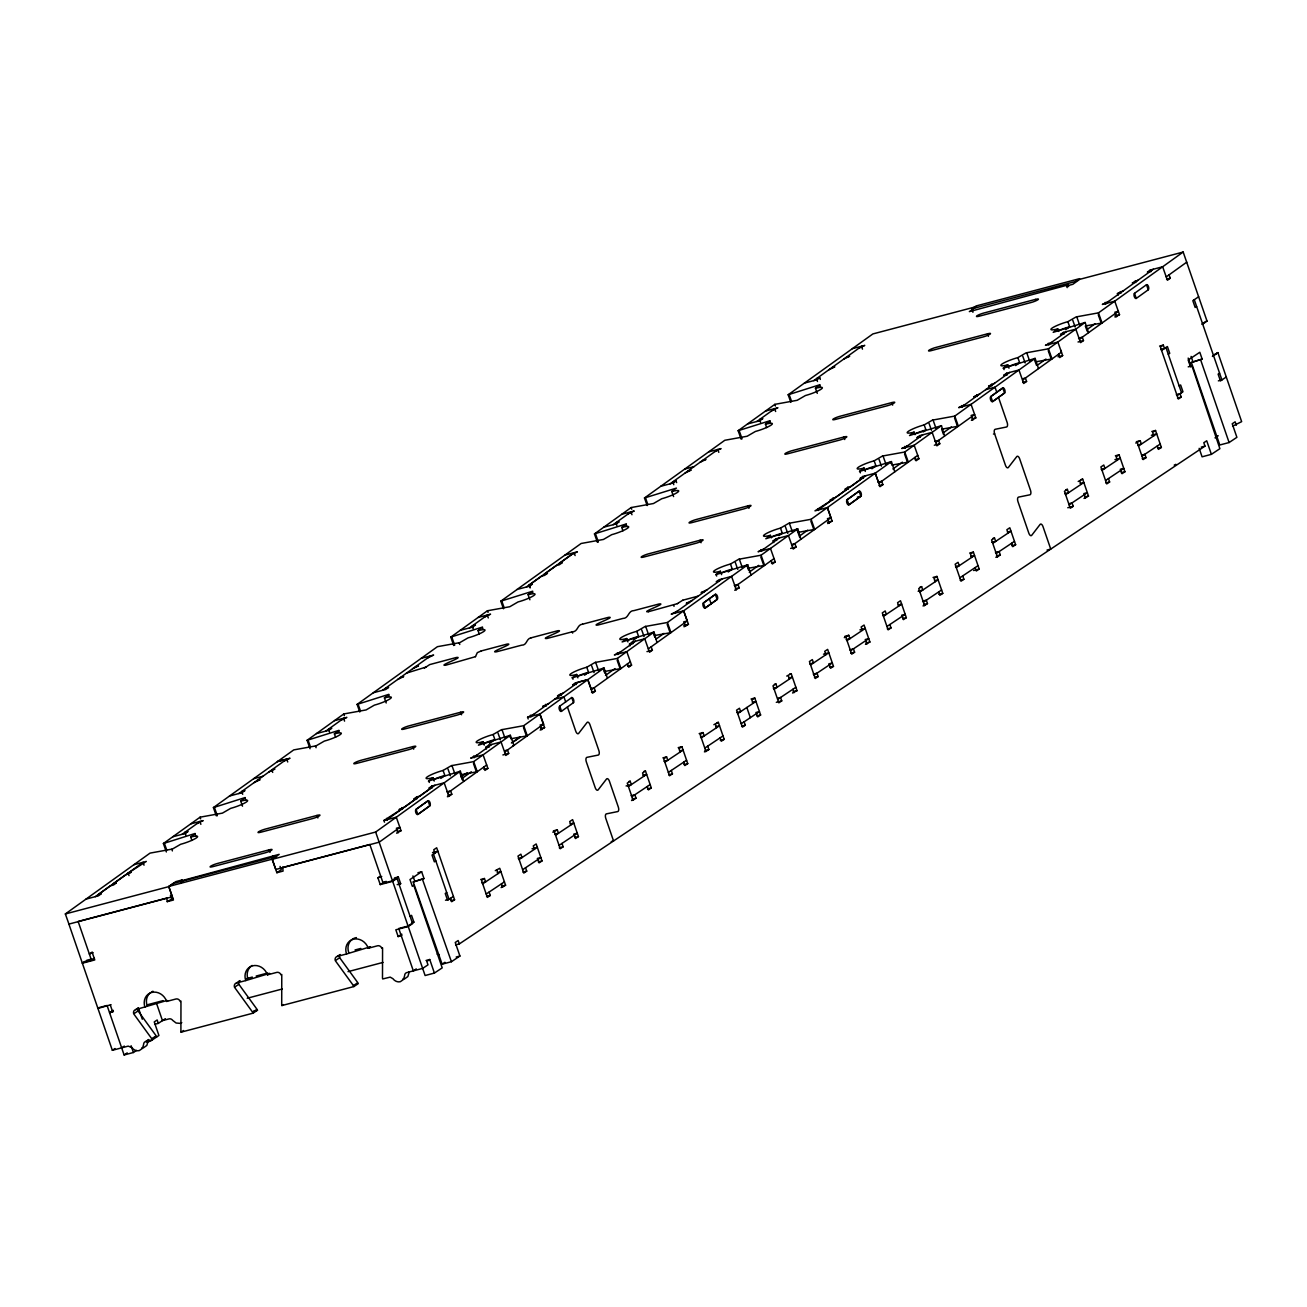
<?xml version="1.0" encoding="UTF-8"?>
<svg xmlns="http://www.w3.org/2000/svg" width="1307" height="1307" viewBox="0 0 1307 1307"><rect width="100%" height="100%" fill="white"/><g stroke="black" fill="none" stroke-linecap="round" stroke-linejoin="round"><path stroke-width="1.5" d="M678.398 602.968L682.809 600.191M531.067 637.832L557.713 630.742C566.732 629.631 538.076 639.58 547.127 638.437L572.221 631.82C578.102 632 577.024 624.485 582.563 624.191M426.098 667.044L406.575 673.089M475.47 656.669L477.316 652.65L481.188 650.951M191.9 840.434L190.708 837.068L195.119 833.474L163.391 843.521L166.365 851.968M242.514 806.19L240.733 801.142L245.144 797.548L213.4 807.595L216.309 815.829M335.589 737.23L334.396 733.864L338.987 730.335L307.08 740.317L310.053 748.748M386.202 702.986L384.421 697.922L388.832 694.344L357.105 704.391L359.784 711.988M479.277 634.026L478.084 630.644L482.512 627.066L450.768 637.113L453.741 645.544M529.89 599.782L528.11 594.718L532.701 591.189L500.793 601.187L503.473 608.768M622.965 530.822L621.773 527.44L626.363 523.911L594.456 533.909L597.43 542.34M766.654 427.601L765.461 424.236L770.052 420.707L738.145 430.706L741.134 439.136M817.283 393.358L815.486 388.31L819.914 384.715L788.17 394.763L790.849 402.36M434.218 781.047L433.025 777.681L428.402 781.096L460.358 771.212L463.707 781.39M577.906 677.843L576.714 674.461L572.107 677.892L604.046 668.008L607.396 678.186M721.595 574.639L720.402 571.257L715.795 574.672L747.735 564.787L751.084 574.982M865.299 471.419L864.107 468.053L859.483 471.468L891.423 461.583L894.772 471.762M1008.988 368.215L1007.795 364.849L1003.172 368.264L1035.111 358.379L1038.461 368.558M424.416 668.089L429.709 664.593L456.339 657.486C465.374 656.375 436.718 666.341 445.769 665.198L475.47 656.669M481.188 650.951L507.018 644.106C516.036 642.962 487.397 652.977 496.448 651.817L521.542 645.201C527.178 645.478 526.182 638.519 531.067 637.832M582.546 624.191L608.392 617.361C617.361 616.267 588.967 626.118 597.822 625.073L622.9 618.44C628.961 618.472 627.932 610.565 633.993 610.598L659.071 603.981C668.106 602.87 639.433 612.836 648.501 611.692M1212.406 356.452L1217.046 352.988A3.594 3.137 56.3 0 1 1217.879 352.629L1241.65 421.638L1232.583 426.196M68.928 924.065L65.35 913.952L150.044 853.112L172.393 849.06L180.644 844.289A12.678 1.96 -19.5 0 0 196.54 837.803A12.678 1.96 -19.5 0 0 190.708 837.068M163.391 843.521L200.069 817.185L222.419 813.134L230.669 808.363A12.678 1.96 -19.5 0 0 246.566 801.877A12.678 1.96 -19.5 0 0 240.733 801.142M213.4 807.595L293.732 749.908L316.082 745.856L324.332 741.085A12.678 1.96 -19.5 0 0 340.228 734.599A12.678 1.96 -19.5 0 0 334.396 733.848M307.08 740.317L343.757 713.965L366.107 709.93L374.357 705.143A12.678 1.96 -19.5 0 0 390.254 698.673A12.678 1.96 -19.5 0 0 384.421 697.922M357.105 704.391L437.42 646.687L459.77 642.652L468.037 637.865A12.678 1.96 -19.5 0 0 483.917 631.395A12.678 1.96 -19.5 0 0 478.084 630.644M450.768 637.113L487.446 610.761L509.795 606.726L518.046 601.939A12.678 1.96 -19.5 0 0 533.942 595.469A12.678 1.96 -19.5 0 0 528.11 594.718M500.793 601.187L517.082 589.49M530.152 587.497L529.27 584.964L532.357 584.147L529.498 586.206L517.049 589.457L581.125 543.483L603.458 539.448L611.725 534.661A12.678 1.96 -19.5 0 0 627.605 528.191A12.678 1.96 -19.5 0 0 621.773 527.44M594.456 533.909L631.134 507.557L653.484 503.522L661.75 498.735A12.678 1.96 -19.5 0 0 677.63 492.265A12.678 1.96 -19.5 0 0 671.798 491.514L673.595 496.578M647.161 505.564L644.482 497.983L724.813 440.279L747.147 436.244L755.413 431.457A12.678 1.96 -19.5 0 0 771.293 424.971A12.678 1.96 -19.5 0 0 765.461 424.236M738.145 430.706L774.839 404.353L797.172 400.301L805.439 395.531A12.678 1.96 -19.5 0 0 821.319 389.045A12.678 1.96 -19.5 0 0 815.486 388.31M788.17 394.763L872.864 333.939L976.296 306.639L969.353 311.621L1068.031 284.926L1068.62 286.609M95.297 896.667L143.182 862.261M129.017 875.608L128.119 873.092L146.319 861.427L133.869 864.728M182.098 834.307L200.069 821.417M238.838 793.561L286.723 759.171L277.411 761.622M325.802 731.103L343.757 718.213M382.673 690.243L430.575 655.853M469.491 627.899L487.446 614.993M529.27 584.964L541.474 576.191L544.578 575.374L547.453 573.316L544.349 574.132L556.325 565.523L559.429 564.706L562.304 562.647L559.2 563.464L571.404 554.691L577.384 551.815L564.951 555.099M613.179 524.695L631.134 511.789M670.066 483.835L717.951 449.428M756.867 421.475L774.822 408.585M813.755 380.631L861.64 346.224M172.802 836.774L185.218 833.49L188.077 831.432L184.973 832.249L185.578 833.931M197.194 823.475L203.173 820.6L190.757 823.867M229.526 796.028L242.105 792.63L244.981 790.555L241.877 791.372M284.027 761.115L290.007 758.223L277.59 761.507M316.49 733.57L328.907 730.286L331.782 728.228L328.678 729.045L329.266 730.727M340.882 720.271L346.861 717.38L334.445 720.663M460.178 630.35L472.595 627.082L475.47 625.007L472.366 625.841L472.954 627.523M484.57 617.067L490.55 614.176L478.133 617.459M628.259 513.847L634.238 510.972L621.822 514.255M676.65 482.626L676.062 480.943L673.187 483.002L660.754 486.286M715.092 451.487L721.072 448.595L708.639 451.895M771.947 410.643L777.926 407.768L765.526 411.035M820.339 379.422L819.75 377.723L816.875 379.798L804.442 383.082M858.781 348.283L864.76 345.391L852.327 348.691M671.798 491.514L676.422 488.099L644.482 497.983M65.35 913.952L168.783 886.636L175.726 881.653L181.934 880.019L182.539 881.702M181.101 882.731L180.497 881.049L181.934 880.019M180.497 881.049L279.159 854.353L272.215 859.336L275.793 869.465L379.226 842.165L399.893 827.331L396.348 828.262M1067.182 287.638L1066.594 285.955L1068.031 284.926M433.025 777.681A12.678 1.96 -19.5 0 1 427.193 776.93A12.678 1.96 -19.5 0 1 443.089 770.444L451.34 765.673L473.689 761.622L510.367 735.286L513.945 745.398L512.998 745.676M484.243 745.121L483.051 741.739L478.427 745.17L510.367 735.286M483.051 741.739A12.678 1.96 -19.5 0 1 477.218 741.004A12.678 1.96 -19.5 0 1 493.115 734.518L501.365 729.747L523.715 725.695L604.046 668.008M576.714 674.461A12.678 1.96 -19.5 0 1 570.881 673.726A12.678 1.96 -19.5 0 1 586.778 667.24L595.044 662.469L617.378 658.418L654.055 632.065L656.931 642.39M627.932 641.917L626.739 638.535L622.116 641.949L654.055 632.065M626.739 638.535A12.678 1.96 -19.5 0 1 620.907 637.783A12.678 1.96 -19.5 0 1 636.803 631.314L645.054 626.527L667.403 622.491L747.735 564.787M720.402 571.257A12.678 1.96 -19.5 0 1 714.57 570.505A12.678 1.96 -19.5 0 1 730.466 564.036L738.733 559.249L761.066 555.214L797.76 528.861L800.864 539.121M771.326 537.863L770.427 535.331L765.804 538.745L797.76 528.861M770.427 535.331A12.678 1.96 -19.5 0 1 764.595 534.579A12.678 1.96 -19.5 0 1 780.491 528.11L788.742 523.323L811.092 519.287L891.423 461.583M864.107 468.053A12.678 1.96 -19.5 0 1 858.274 467.302A12.678 1.96 -19.5 0 1 874.154 460.832L882.421 456.045L904.754 452.01L941.448 425.657L944.553 435.901M915.014 434.659L914.116 432.127L909.509 435.541L941.448 425.657M914.116 432.127A12.678 1.96 -19.5 0 1 908.283 431.375A12.678 1.96 -19.5 0 1 924.18 424.906L932.446 420.119L954.78 416.083L1035.111 358.379M1007.795 364.849A12.678 1.96 -19.5 0 1 1001.963 364.098A12.678 1.96 -19.5 0 1 1017.843 357.628L1026.109 352.841L1048.443 348.806L1085.137 322.453L1088.486 332.632M1058.703 331.439L1057.804 328.907L1053.197 332.337L1085.137 322.453M1057.804 328.907A12.678 1.96 -19.5 0 1 1051.988 328.171A12.678 1.96 -19.5 0 1 1067.868 321.685L1076.135 316.915L1098.468 312.863L1183.178 252.039L1207.047 321.146L1202.669 324.054A3.643 3.186 56.3 0 1 1201.737 324.152M440.851 778.4L444.87 775.508L443.089 770.444M489.537 743.438L494.896 739.582L493.115 734.518M584.539 675.196L588.558 672.304L586.778 667.24M633.225 640.234L638.584 636.378L636.803 631.314M728.228 571.992L732.263 569.1L730.466 564.036M778.923 535.576L782.272 533.158L780.491 528.11M871.916 468.772L875.951 465.88L874.154 460.832M923.281 431.882L925.96 429.954L924.18 424.906M1015.621 365.568L1019.64 362.676L1017.843 357.628M1065.63 329.642L1069.665 326.75L1067.868 321.685M384.503 822.168L383.899 820.486L402.082 808.821L398.978 809.637L404.958 806.762L416.933 798.169L413.829 798.985L416.704 796.911L419.808 796.094L432.013 787.32L428.925 788.154L431.784 786.079L444.2 782.811L460.358 771.212M476.663 755.266L470.683 758.142L483.1 754.874L487.87 768.369L484.995 770.427L483.802 767.046M486.367 748.993L485.779 747.31L488.655 745.251L501.055 741.968L505.825 755.462L508.701 753.404L507.508 750.022L505.188 750.643M528.191 718.964L527.587 717.265L533.566 714.39M548.646 703.558L542.683 706.433L545.787 705.617M563.497 692.89L557.517 695.781L560.621 694.948M630.366 661.783L591.467 689.72L587.889 679.591L575.472 682.875L572.613 684.933L575.717 684.116M620.351 652.046L614.372 654.938L626.788 651.654L631.559 665.149L628.683 667.223L627.491 663.842M630.056 645.789L629.468 644.106L632.343 642.031L644.743 638.764L649.514 652.258L652.389 650.183L651.196 646.818M764.04 548.842L758.076 551.734L770.477 548.45L775.247 561.945L772.372 564.003L771.179 560.638M773.744 542.585L773.156 540.886L776.031 538.827L788.448 535.56L793.202 549.054L796.077 546.98L794.885 543.614L792.565 544.218M917.743 455.359L878.843 483.312L875.265 473.183L862.865 476.467L859.99 478.525L863.094 477.708L850.873 486.482L847.769 487.299L844.894 489.357L847.998 488.54L836.039 497.134L830.059 500.026L833.163 499.209L814.964 510.857L827.38 507.573L830.958 517.703L792.026 545.673M907.728 445.638L901.765 448.513L914.165 445.246L918.935 458.741L916.076 460.799L914.884 457.434M934.864 441.39L938.589 440.41L939.782 443.776L936.907 445.834L932.136 432.339L919.72 435.623L916.844 437.682L919.948 436.865M964.631 404.762L958.668 407.653L971.068 404.369L975.823 417.881L971.395 420.364M979.727 393.93L973.748 396.822L976.852 395.988M994.562 383.261L988.598 386.153L991.703 385.336M1018.97 369.979L1006.553 373.247L1003.678 375.321L1006.782 374.505M1051.432 342.434L1045.453 345.309L1057.869 342.042L1062.64 355.537L1059.765 357.595L1058.572 354.213M1078.553 338.17L1082.278 337.19L1083.47 340.572L1080.595 342.63L1075.824 329.135L1063.408 332.419L1060.532 334.478L1063.637 333.661M1108.32 301.558L1102.356 304.449L1114.757 301.165L1119.511 314.677L1115.083 317.144M1118.04 295.3L1117.436 293.601L1123.416 290.726M1138.266 280.057L1132.287 282.949L1135.391 282.132M1169.079 274.846L1170.271 278.211L1167.412 280.27L1162.658 266.775L1150.242 270.043L1147.366 272.117L1150.47 271.284M386.986 819.685L434.872 785.278M473.788 757.325L491.742 744.435M530.528 716.579L578.413 682.172L587.725 679.722L592.496 693.216L595.371 691.158L594.179 687.776L591.842 688.397M617.476 654.121L635.431 641.214M674.363 613.261L722.248 578.87M761.164 550.917L779.135 538.01M904.869 447.697L922.824 434.806M961.74 406.853L1009.641 372.446M1048.557 344.493L1066.512 331.602M1105.428 303.632L1153.329 269.242M272.215 859.336L375.648 832.036L444.184 782.828L448.938 796.322L447.386 796.731M1134.492 293.34L1146.484 284.73A2.712 1.258 75.2 0 1 1148.445 286.494A2.712 1.258 75.2 0 1 1148.249 289.795L1136.289 298.404A2.712 1.258 75.2 0 1 1134.313 296.64A2.712 1.258 75.2 0 1 1134.492 293.34L1136.306 298.388M461.861 778.58L471.337 771.784M511.413 742.997L519.663 737.066M605.484 675.425L615.009 668.58M656.114 639.058L664.005 633.389M749.238 572.172L758.713 565.359M799.802 535.854L807.693 530.185M892.926 468.968L902.402 462.155M943.491 432.65L951.382 426.981M1037.644 365.012L1045.943 359.066M1087.179 329.446L1095.086 323.76M447.778 792.924L486.678 764.987M504.633 752.08L543.581 724.111L540.003 713.998L527.587 717.265M648.321 648.876L687.188 620.972L683.61 610.843M735.089 586.565L774.054 558.579M860.888 496.203L848.913 504.796A2.712 1.258 75.2 0 1 846.92 503.064A2.712 1.258 75.2 0 1 847.116 499.748L859.107 491.138A2.712 1.258 75.2 0 1 861.052 492.919A2.712 1.258 75.2 0 1 860.872 496.219L848.897 504.812L847.132 499.748L859.091 491.171L860.888 496.203L857.343 497.134M935.714 442.469L974.646 414.499L971.101 415.43M1022.548 380.092L1061.447 352.155L1060.729 350.129M1079.402 339.265L1118.335 311.295L1114.789 312.226M1166.236 276.888L1186.756 262.152M540.183 730.09L544.594 727.607L539.824 714.112M526.362 586.99L574.263 552.649M818.035 510.008L865.937 475.65M1023.071 378.654L1025.391 378.05L1026.583 381.415L1023.708 383.49L1018.937 369.995M827.707 523.568L832.134 521.101L827.347 507.557M878.206 482.185L881.702 481.254L882.895 484.636L880.019 486.694L875.249 473.199M684.018 626.772L688.446 624.305L683.675 610.81L671.21 614.127L677.173 611.235M734.779 590.307L739.207 587.84L738.014 584.458L734.289 585.454M396.625 833.196L401.053 830.713L396.282 817.218L383.899 820.486M448.938 796.322L451.814 794.248L450.621 790.882L446.912 791.862M678.202 603.148L677.287 603.703M971.771 308.877L976.149 305.952L1079.582 278.652L1075.22 281.577L971.771 308.877L972.947 312.275M168.766 886.456L173.128 883.532L276.561 856.232L272.199 859.156L168.766 886.456L173.439 900.017L167.231 901.65L166.79 897.778M167.231 901.65L173.145 898.317M92.258 952.035L89.333 953.979L93.173 952.672M148.671 1039.539L145.763 1041.499A3.627 3.169 56.3 0 0 143.607 1044.522L142.447 1048.377L139.31 1050.583A7.238 6.339 56.3 0 1 131.909 1047.61L128.2 1046.123L112.353 1050.305L82.357 963.21L85.559 961.07M168.783 886.636L172.361 896.765L68.895 924.098L82.194 962.72L91.506 960.269L94.414 958.325M272.199 859.156L276.872 872.717L283.08 871.083L282.639 867.194M276.872 872.717L281.234 869.792L280.074 866.41M99.022 1007.697L97.927 1008.432L111.062 1004.675M460.963 776.848L467.154 772.715M512.507 742.441L520.251 737.262M113.219 1010.327L109.576 1012.762L113.399 1011.455M1198.65 296.754L1192.834 300.675L1195.153 307.455L1196.624 306.475M145.763 1041.499L152.298 1039.768A3.627 3.169 56.3 0 0 151.841 1038.836L133.706 1013.84A3.627 3.169 56.3 0 1 135.634 1009.641L138.068 1008.024M134.425 1013.366L138.068 1010.932A3.627 3.169 56.3 0 1 138.15 1008.285M135.634 1009.641L167.051 1000.459M144.946 1007.174A12.678 11.093 56.3 0 1 151.726 992.438A12.678 11.093 56.3 0 1 166.675 1001.44L167.753 1000.721M239.295 981.116A3.627 3.169 56.3 0 0 238.871 984.318L257.005 1009.298A3.627 3.169 56.3 0 1 257.463 1010.246L253.101 1013.154L181.101 1032.154A3.627 3.169 56.3 0 1 180.905 1031.158L180.97 1001.08M1160.763 349.475L1164.488 348.495L1163.312 345.097L1160.404 347.041L1178.31 399.043L1181.218 397.099L1180.058 393.701L1176.333 394.681M112.353 1050.305L115.016 1048.524M1161.564 350.439L1167.396 346.551L1169.732 353.331L1168.278 354.295M1202.832 323.417L1206.116 321.228A3.643 3.186 56.3 0 0 1207.047 321.146M97.764 1007.942L107.076 1005.475L121.665 1047.855L124.328 1046.074M154.618 1024.345L158.327 1023.365L165.385 1018.676M401.984 935.273L398.161 936.58L395.825 929.8L408.225 926.532L412.604 923.608L397.034 878.402L392.672 881.31L380.255 884.594L377.919 877.814L380.353 876.196M381.742 876.507L377.919 877.814M121.78 1048.181L124.116 1054.961L127.22 1052.887M380.255 884.594L384.617 881.67M281.904 867.685L369.832 844.485L383.18 883.287L386.104 881.326M151.841 1038.836L155.484 1036.402M253.101 1013.154A3.627 3.169 56.3 0 0 252.627 1012.222L234.492 987.242A3.627 3.169 56.3 0 1 236.436 983.027L240.08 980.593M124.116 1054.961L133.412 1052.511L136.532 1050.436M383.18 883.287L392.492 880.82L398.325 876.932L400.661 883.712L399.207 884.692M235.227 986.752L238.871 984.318M245.749 980.577L269.65 973.388L267.461 974.842A12.678 11.093 56.3 0 0 252.512 965.84A12.678 11.093 56.3 0 0 245.749 980.577L236.436 983.027M435.803 860.872L434.349 861.836L432.013 855.056L437.845 851.167L432.519 852.572M181.101 1032.154L183.535 1030.537M455.604 944.912L459.329 943.915L458.153 940.534L455.244 942.478L459.917 956.038L451.421 961.723L442.109 964.174L413.224 881.964L423.991 878.549L421.655 871.753L410.006 879.546L412.342 886.326L413.796 885.345L442.207 967.866L434.414 973.062L425.102 975.528L392.672 881.31M413.224 881.964L423.991 878.549M1236.308 425.216L1235.131 421.818L1232.223 423.762L1236.896 437.322L1229.103 442.534L1219.79 444.984L1191.38 362.48L1202.146 359.049L1199.81 352.269L1188.161 360.046L1190.481 366.826L1191.951 365.862L1219.888 448.677L1211.393 454.346L1202.081 456.813L1199.156 448.334M1191.38 362.48L1202.146 359.049M340.098 954.518A3.627 3.169 56.3 0 0 339.673 957.721L357.808 982.701A3.627 3.169 56.3 0 1 358.265 983.632L353.887 986.556L281.904 1005.557A3.627 3.169 56.3 0 1 281.708 1004.56L281.773 974.467M1215.951 353.723L1212.667 355.912A3.594 3.137 56.3 0 1 1213.517 355.537L1217.879 352.612M1179.175 385.941L1180.629 384.977L1182.966 391.757L1177.133 395.645M252.627 1012.222L256.27 1009.788M353.887 986.556A3.627 3.169 56.3 0 0 353.429 985.625L335.295 960.645A3.627 3.169 56.3 0 1 337.222 956.43L339.412 954.976M336.03 960.155L339.673 957.721M346.535 953.979L370.453 946.774L368.264 948.245A12.678 11.093 56.3 0 0 353.315 939.243A12.678 11.093 56.3 0 0 346.535 953.979L337.222 956.43M1219.578 373.165L1218.124 374.145L1220.46 380.925L1226.276 377.004M410.104 916.338L411.558 915.357L413.894 922.138L408.062 926.042L398.749 928.493L413.339 970.872L416.263 968.912M446.7 892.518L445.246 893.498L447.582 900.278L453.415 896.39M281.904 1005.557L283.358 1004.577M481.891 882.879L485.616 881.898L484.44 878.5L481.531 880.444L487.364 897.403L490.288 895.458L489.112 892.06M495.288 870.642L499.748 868.289L505.58 885.231L501.12 887.6M552.845 832.216L557.305 829.847L558.481 833.245L554.756 834.225M626.102 785.981L631.346 784.608L630.17 781.21L627.262 783.154L633.094 800.113L631.542 800.521M647.226 786.504L648.403 789.902L651.311 787.941L645.478 770.999L642.554 772.943L643.73 776.325M664.054 761.262L667.779 760.282L666.603 756.884L663.695 758.828L669.527 775.786L672.452 773.842L671.275 770.444M683.659 762.177L684.835 765.575L687.743 763.631L681.911 746.673L678.987 748.617L680.163 752.015M700.487 736.936L704.212 735.955L703.035 732.573L700.127 734.518L705.96 751.46L704.408 751.868M713.867 724.699L718.344 722.346L724.176 739.305L721.268 741.249L720.092 737.867M756.524 713.54L757.701 716.922L760.609 714.978L754.776 698.02L751.852 699.98L753.028 703.362M773.352 688.299L777.077 687.319L775.901 683.92L772.992 685.865L778.825 702.823L781.749 700.879L780.573 697.481L778.253 698.101M786.732 676.062L791.209 673.709L797.041 690.668L792.581 693.02M844.306 637.636L848.766 635.284L849.942 638.666L846.217 639.646M918.151 591.254L922.807 590.029L921.631 586.631L918.723 588.575L924.555 605.533L923.003 605.942M938.687 591.924L939.864 595.322L942.772 593.378L936.939 576.42L934.015 578.364L935.191 581.746M975.12 567.597L976.296 570.996L979.204 569.051L973.372 552.093L970.447 554.037L971.624 557.436M991.948 542.356L995.673 541.376L994.496 537.994L991.588 539.938L997.421 556.88L995.869 557.305M1064.813 493.719L1068.522 492.739L1067.362 489.341L1064.453 491.285L1070.286 508.243L1073.194 506.299L1072.034 502.901L1069.698 503.522M1078.193 481.482L1082.67 479.13L1088.502 496.088L1084.042 498.441M1120.851 470.308L1122.027 473.706L1124.935 471.762L1119.102 454.803L1116.178 456.747L1117.354 460.146M1135.767 443.057L1140.227 440.704L1141.387 444.086L1137.678 445.066M1157.283 445.997L1158.443 449.379L1161.368 447.435L1155.535 430.477L1152.611 432.421L1153.787 435.819M398.161 936.58L401.804 934.162M434.414 973.062L429.742 959.501L426.834 961.446L427.993 964.844L422.651 968.405L406.804 972.588A3.627 3.169 56.3 0 0 404.647 975.626L403.487 979.482L400.35 981.688A7.238 6.339 56.3 0 1 392.95 978.714L390.189 977.13L382.706 978.959A3.627 3.169 56.3 0 1 382.494 977.946L382.575 947.869M434.937 853.112L433.761 849.73L436.685 847.786L454.575 899.771L451.667 901.716L450.49 898.334M482.691 883.842L500.908 871.671L497.363 872.619M519.124 859.516L537.34 847.344L532.031 848.749M555.557 835.189L573.773 823.034L570.228 823.965M628.422 786.553L646.638 774.381L643.093 775.329M664.855 762.226L683.071 750.071L679.526 751.002M701.287 737.9L719.504 725.744L715.958 726.676M737.72 713.573L755.936 701.418L752.391 702.349M774.152 689.263L792.369 677.091L788.824 678.039M810.585 664.936L828.801 652.781L823.492 654.186M847.018 640.61L865.234 628.455L859.924 629.86M883.45 616.283L901.667 604.128L898.121 605.059M919.883 591.973L938.099 579.802L934.554 580.749M956.316 567.646L974.532 555.491L970.987 556.423M992.748 543.32L1010.964 531.165L1007.419 532.096M1065.613 494.683L1083.83 482.512L1080.285 483.459M1102.046 470.357L1120.262 458.202L1114.936 459.607M1138.479 446.03L1156.695 433.875L1151.369 435.28M486.204 894.004L504.42 881.849M522.637 869.694L540.853 857.523L537.308 858.454M559.069 845.368L577.286 833.196L573.74 834.144M631.935 796.715L650.151 784.559M668.367 772.404L686.583 760.233M704.8 748.078L723.016 735.906M741.232 723.751L759.449 711.596L755.903 712.527M777.665 699.425L795.881 687.27M814.098 675.115L832.314 662.943L828.769 663.891M850.53 650.788L868.747 638.617L865.201 639.564M886.963 626.461L905.179 614.306L901.634 615.238M923.396 602.135L941.612 589.98M959.828 577.825L978.044 565.653M996.261 553.498L1014.477 541.343M1069.11 504.845L1087.326 492.69L1083.781 493.621M1105.542 480.535L1123.759 468.363L1120.213 469.311M1141.975 456.208L1160.191 444.053M353.429 985.625L357.072 983.191M525.545 867.734L526.721 871.132L523.797 873.076L517.964 856.118L520.872 854.174L522.048 857.572L518.324 858.552M534.432 849.305L533.272 845.907L536.18 843.963L542.013 860.921L539.105 862.865L537.929 859.467M561.977 843.423L563.154 846.805L560.229 848.749L554.397 831.807M570.865 824.978L569.689 821.58L572.613 819.636L578.446 836.594L575.537 838.539L574.361 835.157M633.094 800.113L636.019 798.169L634.843 794.77L631.118 795.751M705.96 751.46L708.884 749.515L707.708 746.134M744.14 721.807L745.317 725.205L742.392 727.149L736.56 710.191L739.468 708.247L740.644 711.629L736.919 712.609M813.281 674.151L817.006 673.17L818.166 676.552L815.258 678.496L809.425 661.538L812.333 659.594L813.509 662.992L809.785 663.972M825.893 654.725L824.717 651.327L827.641 649.383L833.474 666.341L830.566 668.285L829.39 664.887M849.713 649.824L853.438 648.844L854.598 652.226L851.69 654.17L845.858 637.228M865.446 644.367L869.907 642.015L864.074 625.056L861.15 627.001L862.326 630.399M889.871 624.517L891.031 627.915L888.123 629.86L882.29 612.901L885.198 610.957L886.375 614.339L882.65 615.336M898.759 606.072L897.582 602.69L900.507 600.746L906.339 617.688L903.431 619.632L902.255 616.25M924.555 605.533L927.464 603.589L926.304 600.191L922.579 601.171M962.736 575.881L963.896 579.262L960.988 581.207L955.156 564.248L958.064 562.304L959.24 565.702L955.515 566.683M997.421 556.88L1000.329 554.936L999.169 551.554L995.444 552.534M1008.056 533.109L1006.88 529.711L1009.805 527.767L1015.637 544.725L1012.729 546.669L1011.553 543.287M1108.467 478.591L1109.627 481.973L1106.719 483.917L1100.886 466.958L1103.794 465.014L1104.954 468.412L1101.246 469.393M1142.563 454.869L1144.899 454.264L1146.059 457.646L1143.151 459.59L1137.319 442.648M459.329 943.915L1204.972 446.128L1203.812 442.73L1206.72 440.786L1211.393 454.346M442.109 964.174L444.935 962.279M677.287 603.703L648.484 611.692M1174.192 465.112L1175.875 464.328M682.793 600.207L698.265 596.09M1183.178 252.039L1079.745 279.339L1072.802 284.322L1066.594 285.955M846.577 357.056L849.681 356.223L843.701 359.115M831.726 367.708L834.83 366.891L828.85 369.783M1166.563 279.192L1170.271 278.211M1117.436 293.601L1120.54 292.784M819.75 377.723L816.646 378.54L817.463 381.481M987.553 333.808L935.828 347.45A5.44 0.833 -19.5 0 0 929.016 350.227A5.44 0.833 -19.5 0 0 931.515 350.554L983.24 336.896A5.44 0.833 -19.5 0 0 990.053 334.118A5.44 0.833 -19.5 0 0 987.553 333.808L988.435 336.324M1114.855 315.902L1119.511 314.677M747.555 423.942L759.971 420.658L762.847 418.599L759.743 419.416L760.56 422.357M1078.03 341.993L1083.47 340.572M1057.984 356.762L1062.64 355.537M891.75 402.605L840.025 416.263A5.44 0.833 -19.5 0 0 833.229 419.041A5.44 0.833 -19.5 0 0 835.728 419.351L887.437 405.709A5.44 0.833 -19.5 0 0 894.249 402.932A5.44 0.833 -19.5 0 0 891.75 402.605L892.648 405.137M702.888 460.26L705.992 459.443L700.013 462.319M684.705 469.099L694.001 466.632M985.69 389.649L995.003 387.182L996.751 392.28M1159.587 346.077L1163.312 345.097M688.037 470.912L691.142 470.095L685.162 472.987M1022.711 382.445L1026.583 381.415M676.062 480.943L672.958 481.76L673.775 484.685M843.865 437.012L792.14 450.654A5.44 0.833 -19.5 0 0 785.327 453.431A5.44 0.833 -19.5 0 0 787.827 453.758L839.551 440.1A5.44 0.833 -19.5 0 0 846.364 437.322A5.44 0.833 -19.5 0 0 843.865 437.012L844.747 439.544M972.098 418.877L975.823 417.881M1188.226 366.842L1191.951 365.862M603.867 527.146L616.283 523.878L619.159 521.803L616.054 522.62L616.871 525.561M934.342 445.213L939.782 443.776M993.451 434.071L994.611 433.777A3.627 1.683 75.2 0 1 995.15 429.3L1006.602 426.981A3.627 1.683 75.2 0 0 1007.158 422.504L998.499 397.361M915.063 459.77L918.935 458.741M1218.353 380.86L1221.914 379.929L1194.271 299.679M748.061 505.825L696.337 519.467A5.44 0.833 -19.5 0 0 689.524 522.245A5.44 0.833 -19.5 0 0 692.024 522.571L743.748 508.913A5.44 0.833 -19.5 0 0 750.561 506.136A5.44 0.833 -19.5 0 0 748.061 505.825L748.96 508.341M1177.493 398.08L1181.218 397.099M879.023 485.649L882.895 484.636M700.16 540.216L648.452 553.858A5.44 0.833 -19.5 0 0 641.639 556.635A5.44 0.833 -19.5 0 0 644.139 556.962L695.863 543.304A5.44 0.833 -19.5 0 0 702.66 540.526A5.44 0.833 -19.5 0 0 700.16 540.216L701.058 542.748M1151.81 431.473L1155.535 430.477M827.413 518.634L830.958 517.703M827.478 522.326L832.134 521.101M1136.355 441.717L1140.227 440.704M773.156 540.886L776.26 540.069M1115.377 455.784L1119.102 454.803M1157.643 448.415L1161.368 447.435M790.653 548.417L796.077 546.98M1142.187 458.675L1146.059 457.646M1201.247 447.108L1204.972 446.128M1081.118 479.538L1082.67 479.13M771.375 562.974L775.247 561.945M1121.21 472.742L1124.935 471.762M421.213 658.336L433.63 655.068L427.65 657.944M719.34 580.962L716.236 581.778L719.111 579.72L731.561 576.403L736.331 589.898M1065.809 489.749L1067.362 489.341M1105.902 482.953L1109.627 481.973M415.43 666.717L418.534 665.9L412.571 668.776M707.12 589.735L701.14 592.61L704.244 591.793M735.318 588.869L739.207 587.84M400.579 677.385L403.683 676.569L397.704 679.46M692.269 600.403L686.289 603.279L689.393 602.462M1084.63 497.101L1088.502 496.088M1067.77 507.737L1073.194 506.299M385.5 688.217L388.604 687.4L385.728 689.475L373.312 692.743M992.944 538.402L994.496 537.994M683.643 621.903L687.188 620.972M683.79 625.53L688.446 624.305M969.647 553.073L973.372 552.093M629.468 644.106L632.572 643.289M1011.912 545.705L1015.637 544.725M996.457 555.965L1000.329 554.936M646.965 651.621L652.389 650.183M933.051 577.433L936.939 576.42M1047.021 550.067L1050.746 549.087L1042.986 526.574A3.627 1.683 75.2 0 0 1040.143 524.368L1031.68 535.364A3.627 1.683 75.2 0 1 1028.821 533.142L1017.957 501.594A3.627 1.683 75.2 0 1 1018.512 497.117L1029.965 494.798A3.627 1.683 75.2 0 0 1030.504 490.321L1019.64 458.757A3.627 1.683 75.2 0 0 1016.797 456.551L1008.318 467.53A3.627 1.683 75.2 0 1 1005.475 465.325L994.611 433.777M973.617 570.522L979.204 569.051M920.079 587.039L921.631 586.631M627.687 666.178L631.559 665.149M960.171 580.243L963.896 579.262M460.685 712.233L408.96 725.875A5.44 0.833 -19.5 0 0 402.148 728.653A5.44 0.833 -19.5 0 0 404.647 728.979L456.372 715.321A5.44 0.833 -19.5 0 0 463.184 712.544A5.44 0.833 -19.5 0 0 460.685 712.233L461.567 714.766M938.9 594.391L942.772 593.378M268.948 771.947L274.911 769.055L271.807 769.872L272.706 772.404M253.623 778.711L262.936 776.26M554.609 699.278L563.921 696.811L565.67 701.908M591.483 692.171L595.371 691.158M256.973 780.54L260.077 779.724L254.097 782.599M923.592 604.618L927.464 603.589M412.783 746.624L361.075 760.282A5.44 0.833 -19.5 0 0 354.262 763.059A5.44 0.833 -19.5 0 0 356.762 763.37L408.47 749.728A5.44 0.833 -19.5 0 0 415.283 746.951A5.44 0.833 -19.5 0 0 412.783 746.624L413.682 749.156M902.614 618.668L906.339 617.688M844.894 636.297L848.766 635.284M887.322 628.896L891.031 627.915M540.036 725.058L543.581 724.111M540.886 728.587L544.594 727.607M866.035 643.044L869.907 642.015M485.779 747.31L488.883 746.493M850.726 653.255L854.598 652.226M789.657 674.118L791.209 673.709M829.749 667.322L833.474 666.341M502.885 754.94L508.701 753.404M774.348 684.329L775.901 683.92M814.457 677.532L818.166 676.552M483.998 769.382L487.87 768.369M751.051 699.016L754.776 698.02M316.98 815.437L265.272 829.095A5.44 0.833 -19.5 0 0 258.459 831.873A5.44 0.833 -19.5 0 0 260.959 832.183L312.683 818.541A5.44 0.833 -19.5 0 0 319.48 815.764A5.44 0.833 -19.5 0 0 316.98 815.437L317.879 817.97M793.169 691.681L797.041 690.668M128.119 873.092L131.223 872.259L125.243 875.151L113.284 883.744L116.388 882.928L113.513 884.986L110.409 885.819L98.188 894.592L101.293 893.759L98.417 895.834L85.984 899.118M776.309 702.316L781.749 700.879M716.791 722.755L718.344 722.346M447.942 795.277L451.814 794.248M756.884 715.958L760.609 714.978M699.163 733.586L703.035 732.573M269.095 849.844L217.387 863.486A5.44 0.833 -19.5 0 0 210.574 866.263A5.44 0.833 -19.5 0 0 213.074 866.59L264.782 852.932A5.44 0.833 -19.5 0 0 271.595 850.154A5.44 0.833 -19.5 0 0 269.095 849.844L269.994 852.36M741.592 726.186L745.317 725.205M678.186 747.653L681.911 746.673M720.304 740.334L724.176 739.305M662.878 757.864L666.603 756.884M397.181 831.742L401.053 830.713M704.996 750.545L708.884 749.515M643.926 771.408L645.478 770.999M166.054 898.268L78.142 921.468L91.506 960.269M684.018 764.611L687.743 763.631M628.618 781.619L630.17 781.21M668.727 774.822L672.452 773.842M647.439 788.971L651.311 787.941M632.131 799.181L636.019 798.169M553.433 830.876L557.305 829.847M394.453 877.961L398.325 876.932M86.736 960.302L92.045 958.897M393.489 879.333L397.034 878.402M417.93 872.749L421.655 871.753M82.357 963.21L94.774 959.942L92.438 953.162M574.721 837.575L578.446 836.594M397.165 884.627L400.661 883.712M559.265 847.835L563.154 846.805M611.235 841.577L613.555 840.956L605.778 818.362A3.627 1.683 75.2 0 1 606.317 813.885L617.77 811.565A3.627 1.683 75.2 0 0 618.325 807.089L609.405 781.178A3.627 1.683 75.2 0 0 606.562 778.972L598.083 789.951A3.627 1.683 75.2 0 1 595.24 787.745L586.32 761.834A3.627 1.683 75.2 0 1 586.859 757.357L598.312 755.054A3.627 1.683 75.2 0 0 598.867 750.561L589.947 724.666A3.627 1.683 75.2 0 0 587.088 722.461L578.625 733.439A3.627 1.683 75.2 0 1 575.766 731.234L567.434 706.989M538.288 861.901L542.013 860.921M480.715 879.48L484.44 878.5M522.996 872.112L526.721 871.132M445.491 900.229L449.036 899.298L433.467 854.092M501.708 886.26L505.58 885.231M450.85 900.752L454.575 899.771M486.563 896.439L490.288 895.458M412.342 922.546L413.894 922.138M147.691 1004.691L163.065 1000.639M246.566 978.6L252.333 977.081M256.172 976.051L267.706 973.012M355.047 949.96L360.814 948.441M166.675 1001.44L175.971 998.989A3.627 3.169 56.3 0 1 180.252 1001.57M267.461 974.842L276.774 972.392A3.627 3.169 56.3 0 1 281.038 974.957M368.264 948.245L377.576 945.778A3.627 3.169 56.3 0 1 381.84 948.359M247.203 998.254L282.23 989.007M348.005 971.656L383.033 962.409M426.017 960.482L429.742 959.501M456.192 957.018L459.917 956.038M153.393 1037.709L156.677 1036.843A3.627 3.169 56.3 0 0 156.203 1035.912L138.068 1010.932M253.574 1011.275L257.463 1010.246M146.694 1042.136L150.419 1041.156L158.915 1035.487L154.259 1021.927L157.167 1019.983L158.327 1023.365M1085.529 325.949L1102.046 322.992L1098.468 312.863M1035.503 361.876L1052.021 358.919L1048.443 348.806M941.841 429.153L958.358 426.196L954.78 416.083M891.815 465.08L908.332 462.123L904.754 452.01M798.152 532.357L814.669 529.4L811.092 519.287M748.127 568.284L764.644 565.327L761.066 555.214M654.464 635.561L670.981 632.604L667.403 622.491M604.438 671.488L620.956 668.547L617.378 658.418M510.776 738.765L527.293 735.825L523.715 725.695M460.75 774.708L477.267 771.751L473.689 761.622M437.159 954.126L439.266 954.633M1150.242 270.043L1150.83 271.725M1146.484 284.73L1148.265 289.795M1135.162 280.874L1135.75 282.573M1120.311 291.543L1120.9 293.225M1115.443 313.37L1116.635 316.735M1105.232 302.374L1105.82 304.074M1098.239 314.742L1101.229 323.188M1085.382 326.096L1087.163 331.161M1076.723 316.751L1079.696 325.182M1072.769 320.28L1075.155 327.028M1063.408 332.419L1064.012 334.102M1048.328 343.251L1048.917 344.934M1048.214 350.668L1051.204 359.115M1034.164 358.657L1036.549 365.405M1026.698 352.678L1029.671 361.108M1022.76 356.207L1025.145 362.954M1006.553 373.247L1007.142 374.946M1003.482 367.937L1004.07 369.62M991.458 384.095L992.062 385.777M976.623 394.747L977.211 396.446M971.754 416.574L972.947 419.955M961.527 405.578L962.132 407.278M954.551 417.962L957.525 426.392M941.693 429.3L943.474 434.365M933.035 419.955L936.008 428.386M929.081 423.484L931.466 430.232M919.72 435.623L920.308 437.306M904.64 446.455L905.228 448.138M904.526 453.888L907.515 462.319M861.885 347.466L862.489 349.149M890.475 461.861L891.064 463.544M883.009 455.882L885.983 464.312M879.056 459.411L881.441 466.158M862.865 476.467L863.453 478.15M859.794 471.141L860.382 472.84M819.799 385.206L820.404 386.888M847.769 487.299L848.374 488.981M832.935 497.951L833.523 499.65M789.118 394.502L791.503 401.233M828.066 519.778L829.259 523.159M817.839 508.799L818.443 510.482M774.839 404.353L775.427 406.036M775.051 409.826L775.655 411.509M810.863 521.166L813.836 529.596M769.774 421.132L770.378 422.831M796.813 529.139L799.786 537.569M789.346 523.159L792.32 531.59M785.393 526.705L787.778 533.436M739.092 430.428L742.082 438.858M776.031 538.827L776.619 540.51M760.935 549.659L761.54 551.358M760.837 557.092L763.827 565.523M718.197 450.67L718.801 452.353M746.787 565.065L748.568 570.13M739.321 559.086L742.294 567.516M735.367 562.631L737.752 569.378M716.105 574.361L716.693 576.044M709.358 598.704L711.139 603.769M645.429 497.706L647.815 504.453M684.378 622.982L685.571 626.363M673.579 605.076L674.036 606.334M631.134 507.557L631.738 509.24M631.363 513.03L631.967 514.729M667.174 624.37L670.148 632.8M626.086 524.352L626.69 526.035M653.108 632.343L654.905 637.408M645.642 626.363L648.631 634.794M641.704 629.909L644.09 636.656M595.404 533.632L598.394 542.062M632.343 642.031L632.931 643.73M617.247 652.879L617.852 654.562M617.149 660.296L620.122 668.727M574.508 553.874L575.113 555.557M603.099 668.269L604.88 673.334M595.633 662.29L598.606 670.736M591.679 665.835L594.064 672.582M572.221 631.82L572.662 633.094M575.472 682.875L576.077 684.558M572.417 677.565L573.005 679.248M532.423 591.63L533.011 593.313M529.498 586.206L530.087 587.889M560.393 693.707L560.997 695.389M559.755 706.156L561.536 711.22M545.542 704.375L546.146 706.058M501.741 600.91L504.126 607.657M540.543 726.3L541.735 729.682M530.462 715.207L531.067 716.889M487.446 610.761L488.05 612.444M487.674 616.25L488.279 617.933M523.486 727.574L526.46 736.004M482.397 627.556L482.986 629.239M472.595 627.082L473.183 628.765M509.42 735.563L510.024 737.246M501.953 729.567L504.943 738.014M498.016 733.113L500.401 739.86M459.182 642.815L459.77 644.498M451.716 636.836L454.689 645.266M488.655 745.251L489.243 746.934M473.559 756.083L474.163 757.766M473.461 763.5L476.434 771.947M459.411 771.489L462.384 779.92M451.928 765.51L454.918 773.94M447.991 769.039L450.376 775.786M431.784 786.079L432.388 787.762M428.712 780.769L429.317 782.452M388.734 694.834L389.323 696.517M416.704 796.911L417.309 798.61M401.853 807.579L402.458 809.262M358.053 704.114L360.438 710.861M396.985 829.406L398.178 832.788M386.774 818.411L387.362 820.11M343.757 713.965L344.362 715.664M343.986 719.454L344.574 721.137M375.648 832.036L392.492 880.82M338.709 730.76L339.297 732.443M328.907 730.286L329.495 731.969M315.493 746.019L316.082 747.718M308.027 740.04L310.413 746.787M287.132 760.282L287.72 761.981M272.967 855.987L273.555 857.67M271.529 857.016L272.117 858.715M245.046 798.038L245.634 799.721M242.105 792.63L242.71 794.313M214.348 807.318L217.338 815.764M200.069 817.185L200.674 818.868M200.298 822.658L200.886 824.341M195.021 833.964L195.609 835.647M185.218 833.49L185.806 835.173M171.805 849.24L172.393 850.922M164.339 843.26L166.724 849.991M143.443 863.502L144.031 865.185M1200.692 360.013L1229.103 442.534M1191.085 356.419L1192.834 361.5M1188.177 358.085L1191.085 366.564M1165.942 347.515L1181.512 392.737M1079.745 481.074L1080.922 484.456M1084.418 494.634L1085.594 498.032M865.822 640.577L866.998 643.959M788.284 675.654L789.461 679.036M792.957 689.214L794.133 692.612M746.836 707.495L750.332 717.674M715.419 724.29L716.595 727.689M496.84 870.233L498 873.615M501.496 883.793L502.672 887.192M451.421 961.723L422.537 879.513M412.93 875.919L414.695 881M170.433 895.344L171.593 898.742M156.432 1003.073L162.46 1020.62L169.011 1018.905A3.627 3.169 56.3 0 1 172.72 1020.391L176.118 1023.022L180.121 1023.365A7.238 6.339 56.3 0 0 181.787 1022.613M138.411 1007.942L142.3 1019.248M131.092 1045.731L133.412 1052.511M110.343 1005.148L112.68 1011.928M571.551 697.677A2.712 1.258 75.2 0 1 573.528 699.441A2.712 1.258 75.2 0 1 573.332 702.741M1058.294 330.785A12.678 1.96 -19.5 0 1 1069.665 326.75M1008.269 366.712A12.678 1.96 -19.5 0 1 1019.64 362.676M914.606 433.989A12.678 1.96 -19.5 0 1 925.96 429.954M864.581 469.932A12.678 1.96 -19.5 0 1 875.951 465.88M770.901 537.21A12.678 1.96 -19.5 0 1 782.272 533.158M720.892 573.136A12.678 1.96 -19.5 0 1 732.263 569.1M627.213 640.414A12.678 1.96 -19.5 0 1 638.584 636.378M577.188 676.34A12.678 1.96 -19.5 0 1 588.558 672.304M483.525 743.618A12.678 1.96 -19.5 0 1 494.896 739.582M433.499 779.544A12.678 1.96 -19.5 0 1 444.87 775.508M148.557 1039.669A3.627 3.169 56.3 0 0 147.985 1041.614L146.809 1045.453L143.688 1047.675A7.238 6.339 56.3 0 1 141.826 1047.855M409.156 971.689A3.627 3.169 56.3 0 0 409.026 972.702L407.849 976.558L404.729 978.78A7.238 6.339 56.3 0 1 402.866 978.959M147.136 1005.72A12.678 11.093 56.3 0 1 149.88 993.14M151.367 992.046A12.678 11.093 56.3 0 1 153.017 991.261M247.922 979.123A12.678 11.093 56.3 0 1 252.169 965.448M348.724 952.509A12.678 11.093 56.3 0 1 356.403 937.576M1218.14 435.656A7.254 6.339 56.3 0 1 1214.987 437.845M428.026 800.766L416.067 809.36A2.712 1.258 75.2 0 0 415.855 812.676A2.712 1.258 75.2 0 0 417.815 814.441L429.791 805.847A2.712 1.258 75.2 0 0 429.987 802.547A2.712 1.258 75.2 0 0 428.01 800.783L416.034 809.376L417.848 814.424L429.823 805.831L428.026 800.766M571.731 697.562L559.576 706.286A2.712 1.258 75.2 0 0 559.396 709.587A2.712 1.258 75.2 0 0 561.373 711.351L573.512 702.611L571.731 697.562M715.354 594.391L703.362 603.001A2.712 1.258 75.2 0 0 703.231 606.268A2.712 1.258 75.2 0 0 705.208 608.016L717.184 599.439A2.712 1.258 75.2 0 0 717.363 596.139A2.712 1.258 75.2 0 0 715.386 594.375L703.411 602.968L705.159 608.065L717.135 599.456L715.354 594.391M1002.796 387.934L990.82 396.527A2.712 1.258 75.2 0 0 990.608 399.844A2.712 1.258 75.2 0 0 992.585 401.608L1004.56 393.015A2.712 1.258 75.2 0 0 1004.74 389.715A2.712 1.258 75.2 0 0 1002.779 387.95L990.804 396.544L992.617 401.592L1004.577 392.999L1002.796 387.934M1035.438 299.401L983.714 313.059A5.44 0.833 -19.5 0 0 976.917 315.837A5.44 0.833 -19.5 0 0 979.417 316.147L1031.125 302.505A5.44 0.833 -19.5 0 0 1037.938 299.728A5.44 0.833 -19.5 0 0 1035.438 299.401"/></g></svg>
